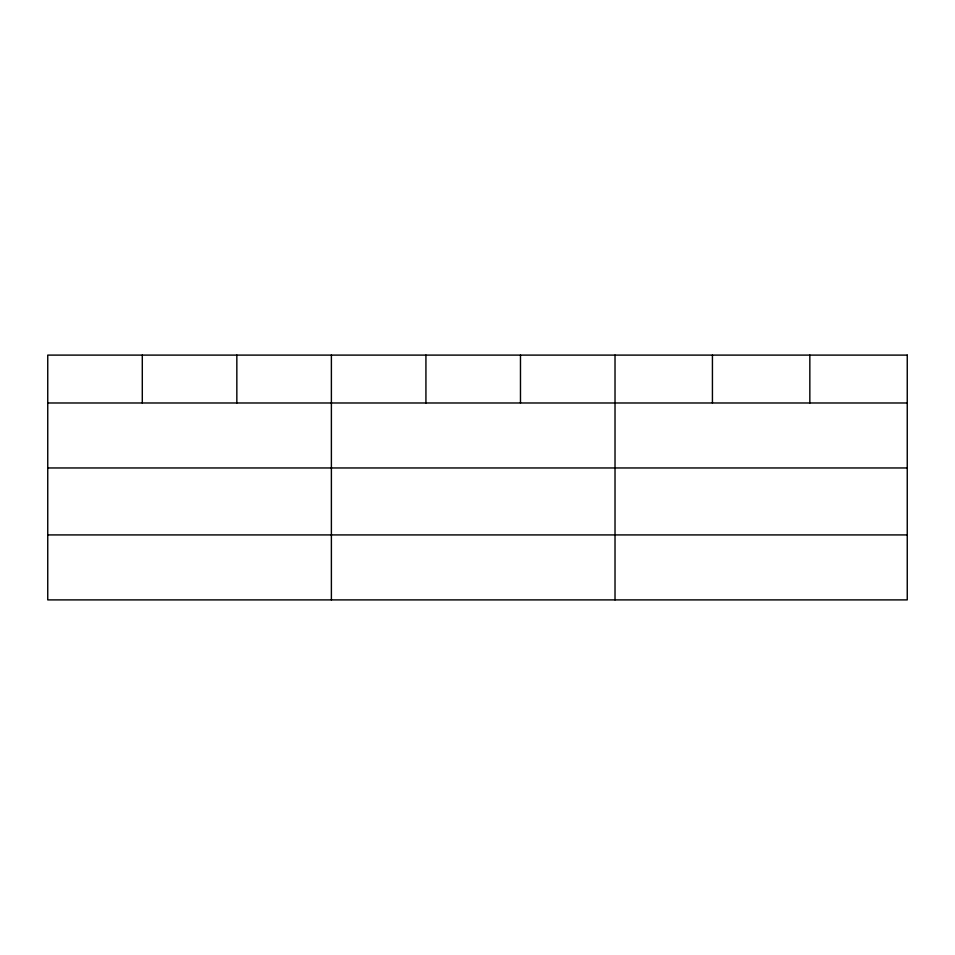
<?xml version="1.0" encoding="UTF-8"?>
<svg xmlns="http://www.w3.org/2000/svg" width="955" height="955" viewBox="0 0 955 955"><rect width="100%" height="100%" fill="white"/><g stroke="black" fill="none" stroke-linecap="round" stroke-linejoin="round"><path stroke-width="1.43" d="M47.75 402.986L907.25 402.986M47.75 467.962L907.25 467.962M47.75 534.919L907.25 534.919M809.84 355.105L809.84 402.986M712.43 355.105L712.43 402.986M615.02 355.105L615.02 599.895M520.475 355.105L520.475 402.986M425.93 355.105L425.93 402.986M331.385 355.105L331.385 599.895M236.84 355.105L236.84 402.986M142.295 355.105L142.295 402.986M907.25 355.105L47.75 355.105L47.75 599.895L907.25 599.895L907.25 355.105"/></g></svg>
